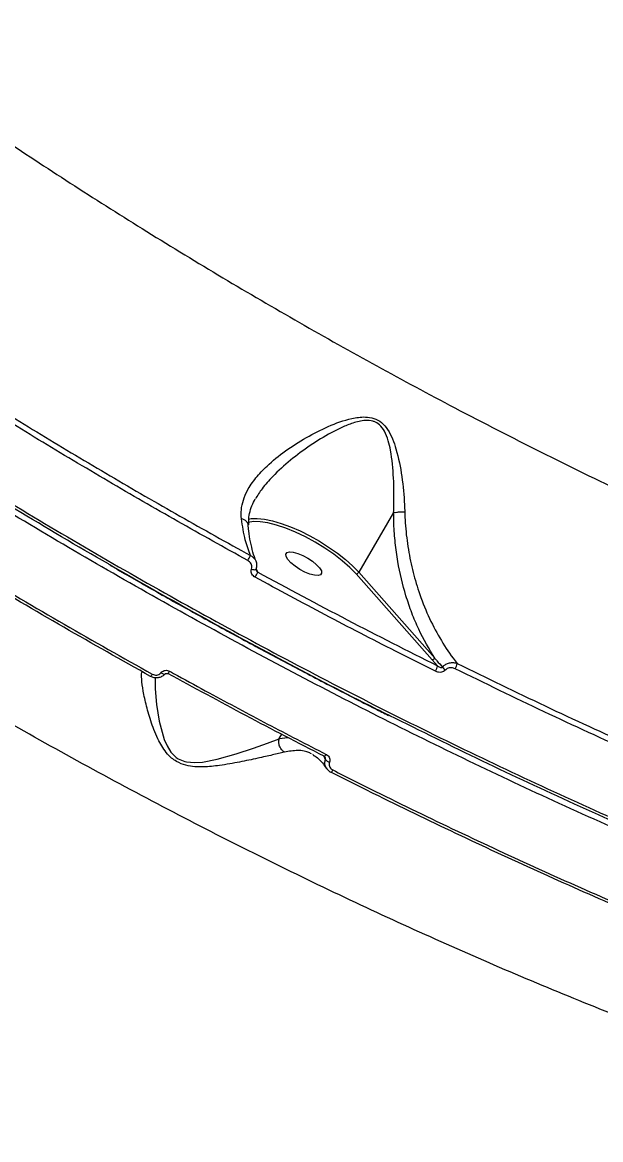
# Model space of a CAD drawing. Header units: millimetres. Extents: x -7245 to 6306, y -6696 to 5973.
# Drawn here: x 2349.2 to 2476.9, y -2432.2 to -2185.5 of the extents above; entities that cross this region are included whole.
import ezdxf

# ---------------------------------------------------------------- set-up
doc = ezdxf.new("R2010")
doc.units = ezdxf.units.MM
for name, color, linetype in [('DIKOM_ОБЪЕКТ', 7, 'Continuous'), ('DIKOM_РАЗМЕР_ЗОНА', 7, 'Continuous'), ('DIKOM_РАЗМЕР_ОБЪЕКТА', 7, 'Continuous')]:
    doc.layers.add(name, color=color, linetype=linetype)
doc.styles.add('style1', font='arial.ttf', dxfattribs={"width": 0.8})
doc.dimstyles.new('1-50', dxfattribs={"dimtxt": 300, "dimasz": 200, "dimexe": 100, "dimexo": 0, "dimgap": 100, "dimtad": 1, "dimtxsty": 'style1', "dimcen": 200, "dimclrd": 7, "dimclre": 7, "dimclrt": 7, "dimadec": 1, "dimazin": 2, "dimtfac": 1, "dimtmove": 0, "dimatfit": 2, "dimfxl": 0, "dimlwd": 25, "dimlwe": 18, "dimarcsym": 0})

# ---------------------------------------------------------------- blocks, each defined once
blk = doc.blocks.new('*D10')
at = {"layer": 'Defpoints', "color": 0, "transparency": 16777216}
for p in [(-4365.71, 2792.53), (4306.16, 475.6), (4306.16, -5965.27)]:
    blk.add_point(p, dxfattribs=at)
at = {"layer": 'DIKOM_РАЗМЕР_ОБЪЕКТА', "color": 7, "lineweight": 18, "transparency": 16777216}
for p, q in [((-4365.71, 2792.53), (-4365.71, -6065.27)), ((4306.16, 475.6), (4306.16, -6065.27))]:
    blk.add_line(p, q, dxfattribs=at)
at = {"layer": 'DIKOM_РАЗМЕР_ОБЪЕКТА', "color": 7, "lineweight": 25, "transparency": 16777216}
blk.add_line((-4165.71, -5965.27), (4106.16, -5965.27), dxfattribs=at)
at = {"layer": 'DIKOM_РАЗМЕР_ОБЪЕКТА', "color": 7, "transparency": 16777216}
for points in [[(-4165.71, -5931.93), (-4165.71, -5998.6), (-4365.71, -5965.27)], [(4106.16, -5931.93), (4106.16, -5998.6), (4306.16, -5965.27)]]:
    blk.add_solid(points, dxfattribs=at)
at = {"layer": 'DIKOM_РАЗМЕР_ОБЪЕКТА', "color": 7, "transparency": 16777216, "insert": (-85.78, -5712.1), "char_height": 300, "attachment_point": 5, "style": 'style1'}
blk.add_mtext('8650', dxfattribs=at)
blk = doc.blocks.new('*D12')
at = {"layer": 'Defpoints', "color": 0, "transparency": 16777216}
for p in [(-5865.71, 123.34), (6306.18, -91.92), (6306.18, -6596.14)]:
    blk.add_point(p, dxfattribs=at)
at = {"layer": 'DIKOM_РАЗМЕР_ЗОНА', "color": 7, "lineweight": 18, "transparency": 16777216}
for p, q in [((-5865.71, 123.34), (-5865.71, -6696.14)), ((6306.18, -91.92), (6306.18, -6696.14))]:
    blk.add_line(p, q, dxfattribs=at)
at = {"layer": 'DIKOM_РАЗМЕР_ЗОНА', "color": 7, "lineweight": 25, "transparency": 16777216}
blk.add_line((-5665.71, -6596.14), (6106.18, -6596.14), dxfattribs=at)
at = {"layer": 'DIKOM_РАЗМЕР_ЗОНА', "color": 7, "transparency": 16777216}
for points in [[(-5665.71, -6562.81), (-5665.71, -6629.48), (-5865.71, -6596.14)], [(6106.18, -6562.81), (6106.18, -6629.48), (6306.18, -6596.14)]]:
    blk.add_solid(points, dxfattribs=at)
at = {"layer": 'DIKOM_РАЗМЕР_ЗОНА', "color": 7, "transparency": 16777216, "insert": (-71.19, -6342.97), "char_height": 300, "attachment_point": 5, "style": 'style1'}
blk.add_mtext('12150', dxfattribs=at)

msp = doc.modelspace()

# ---------------------------------------------------------------- linework, layer by layer
at = {"layer": 'DIKOM_ОБЪЕКТ', "color": 7, "linetype": 'Continuous', "lineweight": 15}
for p, q in [((2431.172, -2293.728), (2423.467, -2306.9)), ((2400.837, -2306.164), (2401.159, -2306.834)), ((2439.649, -2326.193), (2422.868, -2307.234)), ((2423.467, -2306.9), (2440.248, -2325.858)), ((2440.857, -2327.55), (2439.649, -2326.193)), ((2405.9, -2343.628), (2406.469, -2342.655)), ((2405.9, -2343.628), (2407.822, -2343.359)), ((2413.473, -2347.233), (2413.328, -2347.154))]:
    msp.add_line(p, q, dxfattribs=at)
at = {"layer": 'DIKOM_ОБЪЕКТ', "color": 7, "linetype": 'Continuous', "lineweight": 15, "flags": 128}
for points in [[(2422.868, -2307.234), (2421.477, -2305.804), (2419.841, -2304.353), (2418, -2302.919), (2415.998, -2301.536), (2413.883, -2300.236), (2411.707, -2299.052), (2409.522, -2298.01), (2407.381, -2297.139), (2405.335, -2296.458), (2403.435, -2295.982), (2401.725, -2295.725), (2400.248, -2295.693), (2399.038, -2295.885), (2399.004, -2295.894)], [(2399.124, -2295.134), (2399.713, -2295.033), (2401.071, -2294.989), (2402.656, -2295.154), (2404.435, -2295.524), (2406.369, -2296.092), (2408.416, -2296.843), (2410.532, -2297.763), (2412.67, -2298.831), (2414.784, -2300.024), (2416.829, -2301.317), (2418.759, -2302.681), (2420.535, -2304.085), (2422.115, -2305.503), (2423.467, -2306.9)], [(2415.284, -2307.119), (2415.032, -2307.472), (2414.48, -2307.625), (2413.674, -2307.567), (2412.679, -2307.301), (2411.575, -2306.85), (2410.452, -2306.248), (2409.401, -2305.547), (2408.507, -2304.802), (2407.842, -2304.073), (2407.46, -2303.421), (2407.393, -2302.896), (2407.645, -2302.542), (2408.197, -2302.389), (2409.003, -2302.448), (2409.998, -2302.713), (2411.102, -2303.165), (2412.225, -2303.766), (2413.276, -2304.468), (2414.171, -2305.213), (2414.835, -2305.941), (2415.217, -2306.595), (2415.284, -2307.119)], [(2399.802, -2306.171), (2400.03, -2306.245), (2400.251, -2306.296), (2400.451, -2306.319), (2400.618, -2306.314), (2400.743, -2306.281), (2400.819, -2306.222), (2400.832, -2306.197)], [(2377.889, -2329.386), (2377.802, -2329.532), (2377.723, -2329.662), (2377.653, -2329.769), (2377.596, -2329.852), (2377.553, -2329.906), (2377.526, -2329.931), (2377.516, -2329.925), (2377.522, -2329.888)], [(2378.544, -2330.173), (2378.532, -2332.65), (2378.835, -2336.073), (2379.417, -2339.797), (2380.533, -2343.781), (2381.146, -2345.205), (2381.989, -2346.577), (2383.178, -2347.784), (2383.622, -2348.083), (2385.099, -2348.694), (2385.469, -2348.778), (2387.231, -2348.929), (2388.953, -2348.8), (2392.24, -2348.156), (2396.421, -2346.968), (2400.205, -2345.71), (2403.303, -2344.619), (2405.894, -2343.638), (2405.896, -2343.637), (2405.896, -2343.637)], [(2379.807, -2329.062), (2379.969, -2329.175), (2380.128, -2329.269), (2380.279, -2329.343), (2380.416, -2329.39), (2380.532, -2329.411), (2380.623, -2329.405), (2380.686, -2329.371), (2380.696, -2329.361)], [(2415.844, -2347.604), (2415.829, -2347.583), (2415.824, -2347.526)], [(2416.273, -2347.091), (2416.181, -2347.241), (2416.094, -2347.372), (2416.014, -2347.477), (2415.946, -2347.553), (2415.891, -2347.597), (2415.851, -2347.607), (2415.844, -2347.604)], [(2417.756, -2350.547), (2417.668, -2350.692), (2417.583, -2350.818), (2417.505, -2350.922), (2417.437, -2350.999), (2417.381, -2351.045), (2417.338, -2351.061), (2417.324, -2351.059)]]:
    msp.add_lwpolyline(points, dxfattribs=at)
at = {"layer": 'DIKOM_ОБЪЕКТ', "color": 7, "linetype": 'Continuous', "lineweight": 15}
for centre, radius, start, end in [((2391.703, -2299.901), 8.51, 328.86035, 337.30774), ((2394.44, -2304.219), 7.21, 328.53661, 338.73373), ((2422.906, -2306.599), 0.637, 266.54544, 331.80918), ((2439.687, -2325.557), 0.637, 266.54299, 331.81163), ((2380.369, -2328.209), 1.449, 312.18761, 338.49673), ((2437.578, -2326.943), 3.334, 327.27416, 349.51547), ((2444.193, -2326.082), 2.854, 218.20951, 236.48074), ((2441.833, -2326.35), 3.444, 327.77238, 348.84033), ((2417.481, -2347.193), 1.707, 218.20237, 254.41749)]:
    msp.add_arc(centre, radius, start, end, dxfattribs=at)
for points, knots in [([(2767.884, -2415.022), (2766.153, -2415.745), (2761.453, -2417.709), (2752.91, -2420.299), (2742.015, -2422.586), (2730.118, -2424.105), (2717.295, -2424.865), (2703.6, -2424.855), (2689.067, -2424.07), (2673.706, -2422.496), (2657.558, -2420.149), (2640.679, -2417.047), (2623.15, -2413.203), (2605.051, -2408.635), (2586.434, -2403.349), (2567.32, -2397.341), (2547.751, -2390.635), (2527.789, -2383.258), (2507.532, -2375.244), (2487.07, -2366.633), (2466.721, -2357.554), (2446.521, -2348.043), (2426.508, -2338.142), (2406.484, -2327.768), (2386.536, -2316.964), (2366.75, -2305.779), (2346.937, -2294.091), (2327.139, -2281.899), (2307.4, -2269.212), (2288.024, -2256.226), (2269.1, -2243.002), (2250.717, -2229.6), (2232.938, -2216.062), (2215.806, -2202.406), (2199.333, -2188.659), (2183.57, -2174.864), (2168.581, -2161.083), (2154.457, -2147.386), (2142.035, -2134.678), (2134.678, -2126.612), (2131.395, -2123.012)], [0, 0, 0, 0, 0.0156523, 0.0424896, 0.0694117, 0.0963765, 0.1233418, 0.1502635, 0.1771008, 0.2039381, 0.2308601, 0.2578252, 0.2847902, 0.311712, 0.3385496, 0.365387, 0.3923089, 0.4192737, 0.4462388, 0.4731607, 0.4999982, 0.5258463, 0.5517703, 0.5777323, 0.6036948, 0.6296184, 0.6554669, 0.682304, 0.7092261, 0.7361913, 0.7631561, 0.7900782, 0.8169154, 0.8437533, 0.8706748, 0.8976399, 0.9246056, 0.9515271, 0.9783646, 1, 1, 1, 1]), ([(2313.748, -2189.506), (2318.735, -2193.072), (2328.715, -2200.207), (2344.1, -2210.694), (2359.739, -2220.99), (2375.836, -2231.193), (2392.367, -2241.27), (2409.302, -2251.189), (2426.37, -2260.788), (2444.095, -2270.346), (2462.457, -2279.798), (2481.417, -2289.079), (2500.339, -2297.867), (2519.135, -2306.123), (2537.714, -2313.809), (2555.998, -2320.885), (2573.948, -2327.333), (2591.543, -2333.154), (2608.75, -2338.345), (2625.489, -2342.883), (2641.68, -2346.746), (2657.254, -2349.911), (2672.175, -2352.364), (2686.43, -2354.113), (2699.994, -2355.166), (2712.804, -2355.516), (2724.799, -2355.161), (2736.139, -2354.076), (2746.732, -2352.209), (2756.508, -2349.536), (2765.255, -2346.096), (2772.902, -2341.876), (2779.531, -2336.96), (2782.988, -2333.072), (2784.716, -2331.129)], [0, 0, 0, 0, 0.0277667, 0.0555668, 0.0833658, 0.1111326, 0.1400374, 0.1689799, 0.1979229, 0.2268276, 0.2586372, 0.2905483, 0.3225104, 0.354472, 0.3863823, 0.4181914, 0.4498955, 0.4817, 0.5135557, 0.5454113, 0.5772154, 0.6089195, 0.6405476, 0.6722761, 0.704055, 0.7358346, 0.7675627, 0.7991907, 0.8325937, 0.8660262, 0.8994297, 0.9329432, 0.9664866, 1, 1, 1, 1]), ([(2223.69, -2206.283), (2227.027, -2208.932), (2236.018, -2216.068), (2251.183, -2227.61), (2269.267, -2240.831), (2288.046, -2253.984), (2307.467, -2267.024), (2327.484, -2279.898), (2347.651, -2292.327), (2367.899, -2304.276), (2388.154, -2315.723), (2408.746, -2326.858), (2429.616, -2337.625), (2450.697, -2347.979), (2471.525, -2357.689), (2492.034, -2366.74), (2512.168, -2375.127), (2532.253, -2382.986), (2552.218, -2390.268), (2571.988, -2396.931), (2591.127, -2402.831), (2609.585, -2407.962), (2627.328, -2412.343), (2644.643, -2416.041), (2661.452, -2419.017), (2677.68, -2421.238), (2692.974, -2422.661), (2707.3, -2423.295), (2720.651, -2423.176), (2733.243, -2422.296), (2745.001, -2420.629), (2755.859, -2418.16), (2765.176, -2415.085), (2773.06, -2411.518), (2779.143, -2408.064), (2782.387, -2405.5), (2783.724, -2404.443)], [0, 0, 0, 0, 0.0176799, 0.047632, 0.0776076, 0.1075592, 0.1383813, 0.169228, 0.2000505, 0.2300026, 0.2599774, 0.2899295, 0.3207515, 0.3515985, 0.3824204, 0.4123724, 0.4423474, 0.4722994, 0.5031215, 0.5339685, 0.5647902, 0.5947426, 0.6247173, 0.6546695, 0.6854914, 0.7163386, 0.7471604, 0.7771122, 0.8070873, 0.8370395, 0.8678615, 0.8987082, 0.9295303, 0.955599, 0.9816983, 1, 1, 1, 1]), ([(2368.565, -2305.268), (2368.441, -2305.198), (2361.387, -2301.223), (2348.977, -2293.782), (2331.377, -2283.024), (2315.375, -2272.853), (2299.611, -2262.501), (2283.949, -2251.853), (2268.426, -2240.925), (2253.092, -2229.731), (2238.123, -2218.429), (2228.516, -2210.827), (2223.715, -2207.028)], [0, 0, 0, 0, 0.0023842, 0.1355643, 0.2417006, 0.347945, 0.4541882, 0.5603234, 0.6701817, 0.7801612, 0.8901434, 1, 1, 1, 1]), ([(2683.958, -2444.967), (2680.355, -2445.419), (2673.137, -2446.323), (2661.207, -2446.787), (2648.519, -2446.609), (2635.053, -2445.724), (2620.891, -2444.154), (2606.066, -2441.893), (2590.59, -2438.931), (2574.502, -2435.286), (2557.857, -2430.981), (2540.734, -2426.032), (2523.212, -2420.464), (2505.337, -2414.288), (2487.132, -2407.502), (2468.633, -2400.127), (2449.904, -2392.196), (2431.033, -2383.746), (2412.107, -2374.817), (2393.173, -2365.428), (2374.263, -2355.584), (2355.409, -2345.311), (2336.676, -2334.652), (2318.151, -2323.655), (2299.92, -2312.374), (2282.028, -2300.832), (2264.511, -2289.042), (2247.391, -2277.031), (2230.732, -2264.846), (2214.608, -2252.545), (2199.092, -2240.187), (2185.353, -2228.727), (2173.219, -2218.198), (2166.201, -2211.809), (2162.692, -2208.614)], [0, 0, 0, 0, 0.0315565, 0.0632131, 0.0949195, 0.1266267, 0.1582828, 0.1898396, 0.2213972, 0.2530543, 0.2847622, 0.3164698, 0.3481272, 0.3796851, 0.411265, 0.4429442, 0.4746739, 0.5064042, 0.5380837, 0.5696636, 0.6012947, 0.6330255, 0.6648063, 0.6965878, 0.728318, 0.7599496, 0.7916592, 0.8234672, 0.8553265, 0.8871858, 0.9189951, 0.950705, 0.9753521, 1, 1, 1, 1]), ([(2398.987, -2304.302), (2393.822, -2301.437), (2383.493, -2295.708), (2368.089, -2286.791), (2352.762, -2277.663), (2342.66, -2271.391), (2337.609, -2268.255)], [0, 0, 0, 0, 0.2491027, 0.498202, 0.7491016, 1, 1, 1, 1]), ([(2338.311, -2267.217), (2343.315, -2270.324), (2353.322, -2276.537), (2368.577, -2285.626), (2383.984, -2294.547), (2394.364, -2300.305), (2399.554, -2303.184)], [0, 0, 0, 0, 0.2490946, 0.498199, 0.7490977, 1, 1, 1, 1]), ([(2397.567, -2295.056), (2397.533, -2294.401), (2397.462, -2293.026), (2397.937, -2290.944), (2398.948, -2288.576), (2400.682, -2286.037), (2403.468, -2283.078), (2407.201, -2280.044), (2411.805, -2277.133), (2416.69, -2274.583), (2421.101, -2273.008), (2424.558, -2272.488), (2426.844, -2272.8), (2428.607, -2273.754), (2429.977, -2275.393), (2430.985, -2277.418), (2432.122, -2280.885), (2433.093, -2285.773), (2433.51, -2290.467), (2433.611, -2293.042), (2433.632, -2293.57)], [0, 0, 0, 0, 0.0399741, 0.0838369, 0.1277315, 0.1889327, 0.2502304, 0.3350418, 0.4199805, 0.5024336, 0.5846133, 0.6297428, 0.6580824, 0.6869105, 0.717998, 0.7532894, 0.7887243, 0.8822355, 0.9758639, 1, 1, 1, 1]), ([(2431.18, -2293.722), (2431.18, -2293.72), (2431.202, -2293.193), (2431.286, -2290.685), (2431.225, -2286.057), (2430.794, -2281.247), (2430.019, -2277.808), (2429.3, -2275.852), (2428.239, -2274.355), (2427.217, -2273.735), (2426.159, -2273.394), (2424.534, -2273.29), (2422.21, -2273.879), (2419.708, -2274.882), (2416.53, -2276.505), (2412.685, -2278.871), (2408.316, -2282.108), (2404.77, -2285.342), (2402.166, -2288.235), (2401.115, -2289.946), (2400.651, -2290.702)], [0, 0, 0, 0, 0.0001041, 0.0287214, 0.1383927, 0.2504517, 0.2903294, 0.3309341, 0.3643504, 0.3889585, 0.3945844, 0.4249446, 0.4756411, 0.5234883, 0.5714025, 0.6695317, 0.7696418, 0.8719323, 0.9434005, 1, 1, 1, 1]), ([(2377.522, -2329.888), (2371.118, -2326.294), (2358.309, -2319.105), (2339.246, -2307.828), (2320.318, -2296.232), (2307.911, -2288.231), (2301.708, -2284.23)], [0, 0, 0, 0, 0.2485949, 0.4971902, 0.7485964, 1, 1, 1, 1]), ([(2301.908, -2283.622), (2308.055, -2287.588), (2320.349, -2295.519), (2339.243, -2307.103), (2358.415, -2318.455), (2371.398, -2325.743), (2377.889, -2329.386)], [0, 0, 0, 0, 0.2485934, 0.497193, 0.7485992, 1, 1, 1, 1]), ([(2399.232, -2296.418), (2399.205, -2296.121), (2399.131, -2295.278), (2399.345, -2293.873), (2399.808, -2292.257), (2400.372, -2291.189), (2400.636, -2290.689)], [0, 0, 0, 0, 0.1567286, 0.4453513, 0.7402399, 1, 1, 1, 1]), ([(2431.172, -2293.728), (2431.173, -2293.727), (2431.175, -2293.725), (2431.177, -2293.721), (2431.179, -2293.722), (2431.18, -2293.722)], [0, 0, 0, 0, 0.4349164, 0.8109538, 1, 1, 1, 1]), ([(2440.248, -2325.858), (2439.011, -2323.791), (2437.142, -2320.666), (2435.161, -2315.898), (2433.481, -2311.008), (2432.244, -2305.814), (2431.495, -2300.427), (2431.215, -2296.81), (2431.184, -2294.556), (2431.172, -2293.728)], [0, 0, 0, 0, 0.2355392, 0.3560423, 0.4765331, 0.7016685, 0.8173002, 0.9329097, 1, 1, 1, 1]), ([(2431.18, -2293.722), (2431.394, -2293.683), (2431.824, -2293.604), (2432.65, -2293.552), (2433.267, -2293.552), (2433.584, -2293.568), (2433.632, -2293.57)], [0, 0, 0, 0, 0.3157518, 0.6314669, 0.9437817, 1, 1, 1, 1]), ([(2433.632, -2293.57), (2433.663, -2294.363), (2433.765, -2296.95), (2434.262, -2301.245), (2435.272, -2306.325), (2436.753, -2311.459), (2438.75, -2316.55), (2441.295, -2321.476), (2443.534, -2324.88), (2444.905, -2326.625), (2445.212, -2327.016)], [0, 0, 0, 0, 0.0601198, 0.1962395, 0.3328189, 0.4690667, 0.6303232, 0.7921118, 0.9534191, 1, 1, 1, 1]), ([(2399.554, -2303.184), (2399.148, -2302.075), (2398.266, -2299.666), (2397.812, -2296.671), (2397.567, -2295.056)], [0, 0, 0, 0, 0.4605048, 1, 1, 1, 1]), ([(2399.023, -2296.415), (2399.025, -2296.39), (2399.046, -2296.173), (2398.816, -2295.786), (2398.354, -2295.352), (2397.876, -2295.141), (2397.608, -2295.067), (2397.567, -2295.056)], [0, 0, 0, 0, 0.0410828, 0.3543955, 0.6675042, 0.949429, 1, 1, 1, 1]), ([(2400.807, -2304.486), (2400.801, -2304.473), (2400.53, -2303.89), (2400.102, -2302.467), (2399.554, -2300.238), (2399.205, -2298.202), (2399.092, -2296.855), (2399.055, -2296.414)], [0, 0, 0, 0, 0.0066818, 0.2919805, 0.5765547, 0.8613088, 1, 1, 1, 1]), ([(2399.554, -2303.184), (2399.65, -2303.234), (2400.003, -2303.417), (2400.492, -2303.836), (2400.703, -2304.288), (2400.797, -2304.492)], [0, 0, 0, 0, 0.1707137, 0.6277823, 1, 1, 1, 1]), ([(2368.548, -2305.328), (2371.358, -2306.943), (2377.486, -2310.467), (2386.976, -2315.777), (2396.995, -2321.269), (2407.026, -2326.648), (2417.073, -2331.903), (2424.755, -2335.853), (2429.086, -2338.013), (2430.062, -2338.5)], [0, 0, 0, 0, 0.1383178, 0.3017004, 0.4646343, 0.627322, 0.7899346, 0.9526495, 1, 1, 1, 1]), ([(2368.57, -2305.257), (2374.748, -2308.783), (2387.506, -2316.064), (2407.024, -2326.571), (2421.449, -2334.143), (2429.217, -2337.975), (2430.32, -2338.519)], [0, 0, 0, 0, 0.3024909, 0.6245927, 0.9466883, 1, 1, 1, 1]), ([(2399.802, -2306.171), (2399.841, -2306.019), (2399.921, -2305.715), (2399.826, -2305.23), (2399.581, -2304.775), (2399.269, -2304.469), (2399.047, -2304.337), (2398.987, -2304.302)], [0, 0, 0, 0, 0.2169451, 0.4333306, 0.6619857, 0.9082236, 1, 1, 1, 1]), ([(2400.59, -2307.982), (2400.532, -2307.947), (2400.318, -2307.821), (2400.015, -2307.529), (2399.776, -2307.089), (2399.684, -2306.617), (2399.762, -2306.32), (2399.802, -2306.171)], [0, 0, 0, 0, 0.0920066, 0.3355659, 0.5628658, 0.7814075, 1, 1, 1, 1]), ([(2400.823, -2306.193), (2400.837, -2306.167), (2400.975, -2305.896), (2401, -2305.303), (2400.95, -2304.726), (2400.806, -2304.48), (2400.801, -2304.472)], [0, 0, 0, 0, 0.0502106, 0.5174305, 0.9832142, 1, 1, 1, 1]), ([(2400.869, -2306.467), (2400.852, -2306.432), (2400.809, -2306.346), (2400.81, -2306.257), (2400.83, -2306.213), (2400.837, -2306.2)], [0, 0, 0, 0, 0.3123038, 0.7907582, 1, 1, 1, 1]), ([(2400.868, -2306.468), (2400.888, -2306.509), (2400.945, -2306.626), (2401.052, -2306.743), (2401.136, -2306.814), (2401.159, -2306.834)], [0, 0, 0, 0, 0.2834508, 0.801183, 1, 1, 1, 1]), ([(2440.383, -2328.745), (2439.797, -2328.453), (2436.863, -2326.99), (2428.759, -2322.897), (2416.061, -2316.339), (2405.75, -2310.769), (2400.59, -2307.982)], [0, 0, 0, 0, 0.0441368, 0.220719, 0.6100157, 1, 1, 1, 1]), ([(2401.159, -2306.834), (2407.752, -2310.391), (2420.956, -2317.516), (2434.217, -2324.202), (2440.857, -2327.55)], [0, 0, 0, 0, 0.4992689, 1, 1, 1, 1]), ([(2440.248, -2325.858), (2440.412, -2326.052), (2440.975, -2326.718), (2441.546, -2327.379), (2441.951, -2327.847)], [0, 0, 0, 0, 0.2912892, 1, 1, 1, 1]), ([(2379.807, -2329.062), (2379.831, -2329.035), (2379.957, -2328.887), (2380.255, -2328.671), (2380.734, -2328.528), (2381.251, -2328.535), (2381.562, -2328.672), (2381.718, -2328.74)], [0, 0, 0, 0, 0.0535297, 0.2897455, 0.5262679, 0.7630656, 1, 1, 1, 1]), ([(2381.718, -2328.74), (2382.3, -2329.061), (2385.212, -2330.666), (2392.413, -2334.59), (2403.347, -2340.435), (2411.963, -2344.872), (2416.273, -2347.091)], [0, 0, 0, 0, 0.0507684, 0.2538468, 0.6266923, 1, 1, 1, 1]), ([(2442.617, -2328.461), (2442.595, -2328.487), (2442.483, -2328.621), (2442.199, -2328.829), (2441.697, -2328.99), (2441.049, -2329.004), (2440.62, -2328.838), (2440.383, -2328.745)], [0, 0, 0, 0, 0.0439526, 0.2245765, 0.4337581, 0.6874973, 1, 1, 1, 1]), ([(2440.857, -2327.55), (2440.983, -2327.635), (2441.203, -2327.783), (2441.519, -2327.902), (2441.739, -2327.93), (2441.864, -2327.903), (2441.92, -2327.873), (2441.942, -2327.854), (2441.951, -2327.847)], [0, 0, 0, 0, 0.3695537, 0.6448029, 0.8374279, 0.927461, 0.9715685, 1, 1, 1, 1]), ([(2441.951, -2327.847), (2441.98, -2327.812), (2442.152, -2327.602), (2442.565, -2327.255), (2443.291, -2326.917), (2444.163, -2326.784), (2444.823, -2326.876), (2445.157, -2326.996), (2445.212, -2327.016)], [0, 0, 0, 0, 0.0395156, 0.2326503, 0.4437626, 0.6867319, 0.9479251, 1, 1, 1, 1]), ([(2444.747, -2328.187), (2444.509, -2328.095), (2444.093, -2327.934), (2443.472, -2327.956), (2443.001, -2328.115), (2442.739, -2328.315), (2442.635, -2328.44), (2442.617, -2328.461)], [0, 0, 0, 0, 0.3278122, 0.5739927, 0.779704, 0.9628149, 1, 1, 1, 1]), ([(2522.309, -2362.964), (2515.963, -2360.377), (2503.271, -2355.203), (2483.929, -2346.729), (2464.41, -2337.786), (2451.301, -2331.387), (2444.747, -2328.187)], [0, 0, 0, 0, 0.2485958, 0.4971934, 0.7485963, 1, 1, 1, 1]), ([(2445.212, -2327.016), (2451.679, -2330.174), (2464.612, -2336.488), (2484.015, -2345.387), (2503.389, -2353.883), (2516.196, -2359.105), (2522.599, -2361.716)], [0, 0, 0, 0, 0.2485964, 0.4971944, 0.7485961, 1, 1, 1, 1]), ([(2407.065, -2346.595), (2406.219, -2346.803), (2404.526, -2347.219), (2401.124, -2347.968), (2397.222, -2348.812), (2393.161, -2349.529), (2389.779, -2349.892), (2387.268, -2349.865), (2385.222, -2349.566), (2383.034, -2348.705), (2381.336, -2347.219), (2380.162, -2345.62), (2378.869, -2343.295), (2377.616, -2340.123), (2376.582, -2336.37), (2375.82, -2333.025), (2375.528, -2330.6), (2375.48, -2329.239), (2375.63, -2328.892), (2375.657, -2328.831)], [0, 0, 0, 0, 0.0763822, 0.152873, 0.2360549, 0.3192071, 0.3809422, 0.4128178, 0.4445494, 0.4811407, 0.5235183, 0.5544532, 0.5854814, 0.6695784, 0.7538901, 0.8398128, 0.9256157, 0.9869313, 1, 1, 1, 1]), ([(2380.718, -2329.312), (2380.678, -2329.359), (2380.466, -2329.611), (2379.966, -2329.978), (2379.164, -2330.228), (2378.301, -2330.224), (2377.782, -2330), (2377.522, -2329.888)], [0, 0, 0, 0, 0.0542693, 0.2911536, 0.5276499, 0.7637337, 1, 1, 1, 1]), ([(2377.889, -2329.386), (2378.045, -2329.455), (2378.357, -2329.593), (2378.875, -2329.6), (2379.356, -2329.457), (2379.656, -2329.24), (2379.783, -2329.09), (2379.807, -2329.062)], [0, 0, 0, 0, 0.2363684, 0.4725286, 0.7089626, 0.9456375, 1, 1, 1, 1]), ([(2380.7, -2329.367), (2380.727, -2329.335), (2380.779, -2329.273), (2380.925, -2329.215), (2381.088, -2329.202), (2381.235, -2329.227), (2381.312, -2329.271), (2381.34, -2329.287)], [0, 0, 0, 0, 0.2522698, 0.4799327, 0.6771831, 0.8805881, 1, 1, 1, 1]), ([(2415.824, -2347.526), (2410.07, -2344.559), (2398.549, -2338.619), (2387.088, -2332.355), (2381.351, -2329.219)], [0, 0, 0, 0, 0.4994488, 1, 1, 1, 1]), ([(2492.255, -2367.375), (2492.16, -2367.336), (2485.186, -2364.434), (2471.343, -2358.203), (2450.754, -2348.701), (2437.196, -2341.938), (2430.326, -2338.563), (2430.321, -2338.561)], [0, 0, 0, 0, 0.0046523, 0.3426401, 0.671084, 0.9997831, 1, 1, 1, 1]), ([(2407.065, -2346.595), (2407.027, -2346.57), (2406.785, -2346.414), (2406.371, -2346.012), (2405.971, -2345.295), (2405.774, -2344.454), (2405.856, -2343.909), (2405.896, -2343.637)], [0, 0, 0, 0, 0.0428648, 0.2680365, 0.5119792, 0.7558879, 1, 1, 1, 1]), ([(2405.896, -2343.637), (2405.896, -2343.636), (2405.897, -2343.633), (2405.899, -2343.629), (2405.9, -2343.628)], [0, 0, 0, 0, 0.3873426, 1, 1, 1, 1]), ([(2413.021, -2346.986), (2412.896, -2346.915), (2411.998, -2346.402), (2410.044, -2346.092), (2408.065, -2346.427), (2407.065, -2346.595)], [0, 0, 0, 0, 0.0737341, 0.5317906, 1, 1, 1, 1]), ([(2413.416, -2347.303), (2413.469, -2347.325), (2413.879, -2347.49), (2414.553, -2348.034), (2415.464, -2348.922), (2415.996, -2349.753), (2416.258, -2350.162)], [0, 0, 0, 0, 0.0498774, 0.3839679, 0.6973036, 1, 1, 1, 1]), ([(2416.14, -2348.248), (2416.12, -2348.208), (2415.995, -2347.954), (2415.868, -2347.704), (2415.762, -2347.494)], [0, 0, 0, 0, 0.157589, 1, 1, 1, 1]), ([(2415.84, -2347.61), (2415.877, -2347.629), (2415.976, -2347.678), (2416.062, -2347.773), (2416.086, -2347.832), (2416.094, -2347.85)], [0, 0, 0, 0, 0.2924233, 0.7735746, 1, 1, 1, 1]), ([(2416.302, -2350.063), (2416.229, -2349.947), (2416.024, -2349.622), (2415.94, -2348.974), (2416.073, -2348.491), (2416.14, -2348.248)], [0, 0, 0, 0, 0.2157313, 0.6068925, 1, 1, 1, 1]), ([(2416.14, -2348.248), (2416.152, -2348.202), (2416.165, -2348.149), (2416.162, -2348.034), (2416.147, -2347.941), (2416.106, -2347.87), (2416.094, -2347.85)], [0, 0, 0, 0, 0.351756, 0.4049719, 0.8388515, 1, 1, 1, 1]), ([(2416.273, -2347.091), (2416.325, -2347.12), (2416.529, -2347.231), (2416.824, -2347.502), (2417.06, -2347.926), (2417.147, -2348.392), (2417.064, -2348.688), (2417.022, -2348.837)], [0, 0, 0, 0, 0.0824037, 0.3215946, 0.551354, 0.7756636, 1, 1, 1, 1]), ([(2416.301, -2350.064), (2416.399, -2350.226), (2416.644, -2350.629), (2417.042, -2350.953), (2417.319, -2351.053), (2417.326, -2351.056)], [0, 0, 0, 0, 0.3960813, 0.9847472, 1, 1, 1, 1]), ([(2417.022, -2348.837), (2416.981, -2348.983), (2416.899, -2349.275), (2416.984, -2349.734), (2417.217, -2350.148), (2417.506, -2350.411), (2417.705, -2350.52), (2417.756, -2350.547)], [0, 0, 0, 0, 0.2255951, 0.451306, 0.6801192, 0.9175992, 1, 1, 1, 1]), ([(2498.804, -2388.367), (2492.888, -2385.91), (2481.055, -2380.995), (2463.063, -2373.026), (2444.932, -2364.622), (2429.64, -2357.215), (2420.43, -2352.575), (2417.301, -2350.999)], [0, 0, 0, 0, 0.2203099, 0.4406189, 0.6630841, 0.8855459, 1, 1, 1, 1]), ([(2417.756, -2350.547), (2420.892, -2352.127), (2430.063, -2356.748), (2445.272, -2364.117), (2463.385, -2372.52), (2481.478, -2380.542), (2493.454, -2385.517), (2499.442, -2388.004)], [0, 0, 0, 0, 0.1144552, 0.334764, 0.5550785, 0.7775393, 1, 1, 1, 1])]:
    msp.add_open_spline(points, degree=3, knots=knots, dxfattribs=at)

# ---------------------------------------------------------------- dimensions: what is measured, and where the dimension line sits
at = {"layer": 'DIKOM_РАЗМЕР_ЗОНА'}
dim = msp.add_linear_dim(base=(6306.184, -6596.144), p1=(-5865.714, 123.344), p2=(6306.184, -91.922), text='12150', dimstyle='1-50', dxfattribs=at)
dim.commit()
dim.dimension.update_dxf_attribs({"geometry": '*D12', "text_midpoint": (-71.192, -6596.144), "dimtype": 160})
at = {"layer": 'DIKOM_РАЗМЕР_ОБЪЕКТА'}
dim = msp.add_linear_dim(base=(4306.158, -5965.268), p1=(-4365.714, 2792.532), p2=(4306.158, 475.605), text='8650', dimstyle='1-50', dxfattribs=at)
dim.commit()
dim.dimension.update_dxf_attribs({"geometry": '*D10', "text_midpoint": (-85.784, -5965.268), "dimtype": 160})

doc.saveas('drawing.dxf')
